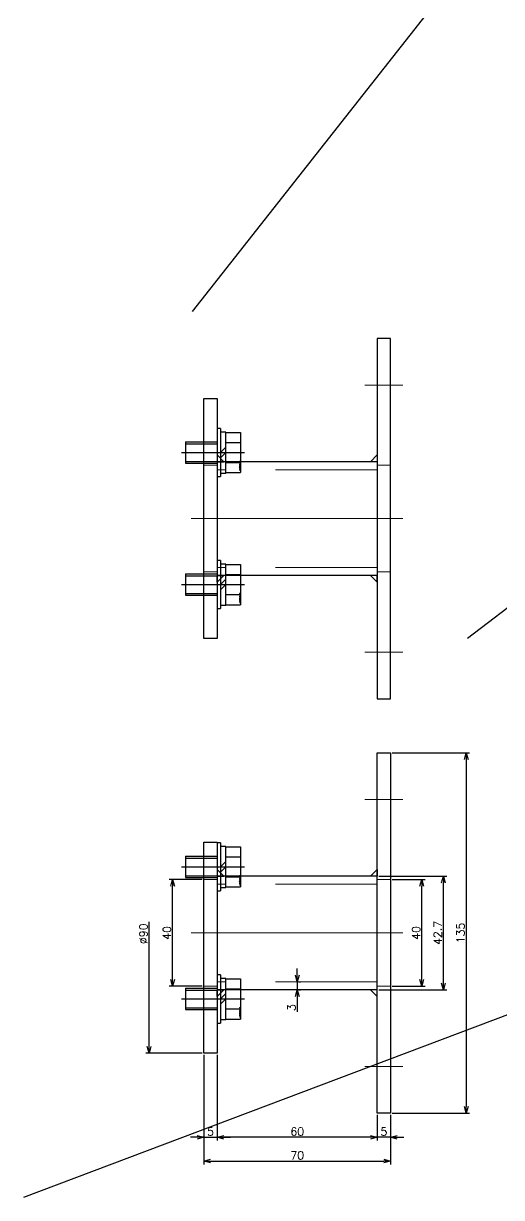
# Model space of a CAD drawing. Header units: millimetres. Extents: x -16130 to 36813, y -8099 to 27484.
# Drawn here: x 21927.3 to 22106.4, y 16719.6 to 17159.7 of the extents above; entities that cross this region are included whole.
import ezdxf

# ---------------------------------------------------------------- set-up
doc = ezdxf.new("R2010")
doc.units = ezdxf.units.MM
doc.header["$LTSCALE"] = 6
doc.header["$PDMODE"] = 99
doc.header["$PDSIZE"] = 1
doc.linetypes.add('CENTER2', pattern=[28.575, 19.05, -3.175, 3.175, -3.175])
doc.linetypes.add('HIDDEN', pattern=[9.525, 6.35, -3.175])
for name, color, linetype, lineweight in [('01_NORMAL', 7, 'Continuous', 25), ('04_HIDDEN', 2, 'HIDDEN', 13), ('05_CENTER', 4, 'CENTER2', 13), ('08_DIM', 3, 'Continuous', 13)]:
    doc.layers.add(name, color=color, linetype=linetype, lineweight=lineweight)
doc.layers.add('10_DRAFT', color=8, linetype='Continuous', lineweight=0, plot=False)
doc.styles.add('KSS_TXT', font='txt.shx', dxfattribs={"bigfont": 'extfont2.shx'})
doc.styles.add('KSS_TXT_L', font='txt.shx', dxfattribs={"height": 3, "bigfont": 'extfont2.shx'})
doc.dimstyles.new('KSS_DIM', dxfattribs={"dimtxt": 3, "dimasz": 2.5, "dimexe": 1.25, "dimexo": 0.625, "dimtad": 1, "dimdsep": 46, "dimtxsty": 'KSS_TXT', "dimblk": 'OPEN30', "dimcen": 0, "dimazin": 2, "dimtfac": 0.75, "dimtmove": 0, "dimatfit": 3, "dimldrblk": 'OPEN30', "dimfxl": 1, "dimtolj": 1, "dimarcsym": 0})

# ---------------------------------------------------------------- blocks, each defined once
blk = doc.blocks.new('_Open30')
at = {"color": 0, "linetype": 'ByBlock', "lineweight": -2}
for p, q in [((-1, 0.27), (0, 0)), ((0, 0), (-1, -0.27)), ((0, 0), (-1, 0))]:
    blk.add_line(p, q, dxfattribs=at)
blk = doc.blocks.new('*D3691')
at = {"layer": '08_DIM', "color": 0, "lineweight": -2, "transparency": 16777216}
for p, q in [((21974.39, 16776.3), (21974.39, 16822.93)), ((21994.26, 16773.8), (21973.14, 16773.8))]:
    blk.add_line(p, q, dxfattribs=at)
at = {"layer": 'Defpoints', "color": 0, "transparency": 16777216}
for p in [(21974.39, 16818.8), (21999.89, 16818.8), (21994.89, 16773.8)]:
    blk.add_point(p, dxfattribs=at)
at = {"layer": '08_DIM', "color": 0, "lineweight": -2, "transparency": 16777216, "xscale": 2.5, "yscale": 2.5, "zscale": 2.5, "rotation": 270}
blk.add_blockref('_Open30', (21974.39, 16773.8), dxfattribs=at)
at = {"layer": '08_DIM', "color": 0, "transparency": 16777216, "insert": (21972.27, 16818.49), "char_height": 3, "attachment_point": 5, "rotation": 90, "style": 'KSS_TXT'}
blk.add_mtext('\\A1;%%C90', dxfattribs=at)
blk = doc.blocks.new('_None')
blk = doc.blocks.new('A$C684B73D7')
at = {"color": 0}
for p, q in [((65, 21.35), (5, 21.35)), ((65, -21.35), (5, -21.35))]:
    blk.add_line(p, q, dxfattribs=at)
blk.add_lwpolyline([(65, 67.5), (70, 67.5), (70, -67.5), (65, -67.5)], close=True, dxfattribs=at)
at = {"color": 3}
for points in [[(5, 21.35), (7.5, 21.35), (7.5, 21.35), (5, 23.85)], [(65, 21.35), (62.5, 21.35), (62.5, 21.35), (65, 23.85)], [(5, -21.35), (7.5, -21.35), (7.5, -21.35), (5, -23.85)], [(65, -21.35), (62.5, -21.35), (62.5, -21.35), (65, -23.85)]]:
    blk.add_lwpolyline(points, close=True, dxfattribs=at)
at = {"layer": '01_NORMAL'}
blk.add_lwpolyline([(0, 34), (5, 34), (5, -45), (0, -45)], close=True, dxfattribs=at)
at = {"layer": '04_HIDDEN'}
for p, q in [((5, 20), (0, 20)), ((65, 18.35), (5, 18.35)), ((65, 20), (70, 20)), ((5, -20), (0, -20)), ((65, -18.35), (5, -18.35)), ((65, -20), (70, -20))]:
    blk.add_line(p, q, dxfattribs=at)
at = {"layer": '05_CENTER'}
for p, q in [((60.34, 50), (74.57, 50)), ((-4.66, 24.75), (9.57, 24.75)), ((74.62, 0), (-4.68, 0)), ((-4.66, -24.75), (9.57, -24.75)), ((60.34, -50), (74.57, -50))]:
    blk.add_line(p, q, dxfattribs=at)
blk = doc.blocks.new('*D3696')
at = {"layer": '08_DIM', "color": 0, "lineweight": -2, "transparency": 16777216}
for p, q in [((22065.51, 16838.8), (22077.82, 16838.8)), ((22076.57, 16801.3), (22076.57, 16836.3)), ((22065.51, 16798.8), (22077.82, 16798.8))]:
    blk.add_line(p, q, dxfattribs=at)
at = {"layer": 'Defpoints', "color": 0, "transparency": 16777216}
for p in [(22064.89, 16838.8), (22076.57, 16838.8), (22064.89, 16798.8)]:
    blk.add_point(p, dxfattribs=at)
at = {"layer": '08_DIM', "color": 0, "lineweight": -2, "transparency": 16777216, "xscale": 2.5, "yscale": 2.5, "zscale": 2.5}
for p, rotation in [((22076.57, 16838.8), 90), ((22076.57, 16798.8), 270)]:
    blk.add_blockref('_Open30', p, dxfattribs=dict(at, rotation=rotation))
at = {"layer": '08_DIM', "color": 0, "transparency": 16777216, "insert": (22074.45, 16818.8), "char_height": 3, "attachment_point": 5, "rotation": 90, "style": 'KSS_TXT'}
blk.add_mtext('\\A1;40', dxfattribs=at)
blk = doc.blocks.new('*D3697')
at = {"layer": '08_DIM', "color": 0, "lineweight": -2, "transparency": 16777216}
for p, q in [((22060.51, 16840.15), (22085.91, 16840.15)), ((22084.66, 16799.95), (22084.66, 16837.65)), ((22060.51, 16797.45), (22085.91, 16797.45))]:
    blk.add_line(p, q, dxfattribs=at)
at = {"layer": 'Defpoints', "color": 0, "transparency": 16777216}
for p in [(22059.89, 16840.15), (22084.66, 16840.15), (22059.89, 16797.45)]:
    blk.add_point(p, dxfattribs=at)
at = {"layer": '08_DIM', "color": 0, "lineweight": -2, "transparency": 16777216, "xscale": 2.5, "yscale": 2.5, "zscale": 2.5}
for p, rotation in [((22084.66, 16840.15), 90), ((22084.66, 16797.45), 270)]:
    blk.add_blockref('_Open30', p, dxfattribs=dict(at, rotation=rotation))
at = {"layer": '08_DIM', "color": 0, "transparency": 16777216, "insert": (22082.53, 16818.8), "char_height": 3, "attachment_point": 5, "rotation": 90, "style": 'KSS_TXT'}
blk.add_mtext('\\A1;42.7', dxfattribs=at)
blk = doc.blocks.new('*D3698')
at = {"layer": '08_DIM', "color": 0, "lineweight": -2, "transparency": 16777216}
for p, q in [((22029.89, 16802.95), (22029.89, 16805.45)), ((22029.89, 16800.45), (22029.89, 16797.45)), ((22030.51, 16800.45), (22031.14, 16800.45)), ((22029.89, 16794.95), (22029.89, 16789.2)), ((22030.51, 16797.45), (22031.14, 16797.45))]:
    blk.add_line(p, q, dxfattribs=at)
at = {"layer": 'Defpoints', "color": 0, "transparency": 16777216}
for p in [(22029.89, 16800.45), (22029.89, 16797.45), (22029.89, 16797.45)]:
    blk.add_point(p, dxfattribs=at)
at = {"layer": '08_DIM', "color": 0, "lineweight": -2, "transparency": 16777216, "xscale": 2.5, "yscale": 2.5, "zscale": 2.5}
for p, rotation in [((22029.89, 16800.45), 270), ((22029.89, 16797.45), 90)]:
    blk.add_blockref('_Open30', p, dxfattribs=dict(at, rotation=rotation))
at = {"layer": '08_DIM', "color": 0, "transparency": 16777216, "insert": (22027.76, 16790.82), "char_height": 3, "attachment_point": 5, "rotation": 90, "style": 'KSS_TXT'}
blk.add_mtext('\\A1;3', dxfattribs=at)
blk = doc.blocks.new('*D3699')
at = {"layer": '08_DIM', "color": 0, "lineweight": -2, "transparency": 16777216}
for p, q in [((22065.51, 16886.3), (22094.5, 16886.3)), ((22093.25, 16883.8), (22093.25, 16753.8)), ((22065.51, 16751.3), (22094.5, 16751.3))]:
    blk.add_line(p, q, dxfattribs=at)
at = {"layer": 'Defpoints', "color": 0, "transparency": 16777216}
for p in [(22064.89, 16886.3), (22064.89, 16751.3), (22093.25, 16751.3)]:
    blk.add_point(p, dxfattribs=at)
at = {"layer": '08_DIM', "color": 0, "lineweight": -2, "transparency": 16777216, "xscale": 2.5, "yscale": 2.5, "zscale": 2.5}
for p, rotation in [((22093.25, 16886.3), 90), ((22093.25, 16751.3), 270)]:
    blk.add_blockref('_Open30', p, dxfattribs=dict(at, rotation=rotation))
at = {"layer": '08_DIM', "color": 0, "transparency": 16777216, "insert": (22091.12, 16818.8), "char_height": 3, "attachment_point": 5, "rotation": 90, "style": 'KSS_TXT'}
blk.add_mtext('\\A1;135', dxfattribs=at)
blk = doc.blocks.new('*D3701')
at = {"layer": '08_DIM', "color": 0, "lineweight": -2, "transparency": 16777216}
for p, q in [((21994.89, 16773.17), (21994.89, 16740.98)), ((21999.89, 16773.17), (21999.89, 16740.98)), ((21992.39, 16742.23), (21989.89, 16742.23)), ((21994.89, 16742.23), (21999.89, 16742.23)), ((22002.39, 16742.23), (22004.89, 16742.23))]:
    blk.add_line(p, q, dxfattribs=at)
at = {"layer": 'Defpoints', "color": 0, "transparency": 16777216}
for p in [(21994.89, 16773.8), (21999.89, 16773.8), (21999.89, 16742.23)]:
    blk.add_point(p, dxfattribs=at)
at = {"layer": '08_DIM', "color": 0, "lineweight": -2, "transparency": 16777216, "xscale": 2.5, "yscale": 2.5, "zscale": 2.5}
blk.add_blockref('_Open30', (21994.89, 16742.23), dxfattribs=at)
at = {"layer": '08_DIM', "color": 0, "lineweight": -2, "transparency": 16777216, "xscale": 2.5, "yscale": 2.5, "zscale": 2.5, "rotation": 180}
blk.add_blockref('_Open30', (21999.89, 16742.23), dxfattribs=at)
at = {"layer": '08_DIM', "color": 0, "transparency": 16777216, "insert": (21997.39, 16744.36), "char_height": 3, "attachment_point": 5, "style": 'KSS_TXT'}
blk.add_mtext('\\A1;5', dxfattribs=at)
blk = doc.blocks.new('*D3702')
at = {"layer": '08_DIM', "color": 0, "lineweight": -2, "transparency": 16777216}
for p, q in [((21994.89, 16773.17), (21994.89, 16732.06)), ((22064.89, 16750.67), (22064.89, 16732.06)), ((21997.39, 16733.31), (22062.39, 16733.31))]:
    blk.add_line(p, q, dxfattribs=at)
at = {"layer": 'Defpoints', "color": 0, "transparency": 16777216}
for p in [(21994.89, 16773.8), (22064.89, 16751.3), (22064.89, 16733.31)]:
    blk.add_point(p, dxfattribs=at)
at = {"layer": '08_DIM', "color": 0, "lineweight": -2, "transparency": 16777216, "xscale": 2.5, "yscale": 2.5, "zscale": 2.5, "rotation": 180}
blk.add_blockref('_Open30', (21994.89, 16733.31), dxfattribs=at)
at = {"layer": '08_DIM', "color": 0, "lineweight": -2, "transparency": 16777216, "xscale": 2.5, "yscale": 2.5, "zscale": 2.5}
blk.add_blockref('_Open30', (22064.89, 16733.31), dxfattribs=at)
at = {"layer": '08_DIM', "color": 0, "transparency": 16777216, "insert": (22029.89, 16735.43), "char_height": 3, "attachment_point": 5, "style": 'KSS_TXT'}
blk.add_mtext('\\A1;70', dxfattribs=at)
blk = doc.blocks.new('*D3703')
at = {"layer": '08_DIM', "color": 0, "lineweight": -2, "transparency": 16777216}
for p, q in [((22059.89, 16750.67), (22059.89, 16740.98)), ((22064.89, 16750.67), (22064.89, 16740.98)), ((22057.39, 16742.23), (22054.89, 16742.23)), ((22064.89, 16742.23), (22059.89, 16742.23)), ((22067.39, 16742.23), (22069.89, 16742.23))]:
    blk.add_line(p, q, dxfattribs=at)
at = {"layer": 'Defpoints', "color": 0, "transparency": 16777216}
for p in [(22059.89, 16751.3), (22064.89, 16751.3), (22059.89, 16742.23)]:
    blk.add_point(p, dxfattribs=at)
at = {"layer": '08_DIM', "color": 0, "lineweight": -2, "transparency": 16777216, "xscale": 2.5, "yscale": 2.5, "zscale": 2.5}
blk.add_blockref('_Open30', (22059.89, 16742.23), dxfattribs=at)
at = {"layer": '08_DIM', "color": 0, "lineweight": -2, "transparency": 16777216, "xscale": 2.5, "yscale": 2.5, "zscale": 2.5, "rotation": 180}
blk.add_blockref('_Open30', (22064.89, 16742.23), dxfattribs=at)
at = {"layer": '08_DIM', "color": 0, "transparency": 16777216, "insert": (22062.39, 16744.36), "char_height": 3, "attachment_point": 5, "style": 'KSS_TXT'}
blk.add_mtext('\\A1;5', dxfattribs=at)
blk = doc.blocks.new('*D3704')
at = {"layer": '08_DIM', "color": 0, "lineweight": -2, "transparency": 16777216}
for p, q in [((21999.89, 16773.17), (21999.89, 16740.98)), ((22059.89, 16750.67), (22059.89, 16740.98)), ((22057.39, 16742.23), (22002.39, 16742.23))]:
    blk.add_line(p, q, dxfattribs=at)
at = {"layer": 'Defpoints', "color": 0, "transparency": 16777216}
for p in [(21999.89, 16773.8), (22059.89, 16751.3), (21999.89, 16742.23)]:
    blk.add_point(p, dxfattribs=at)
at = {"layer": '08_DIM', "color": 0, "lineweight": -2, "transparency": 16777216, "xscale": 2.5, "yscale": 2.5, "zscale": 2.5, "rotation": 180}
blk.add_blockref('_Open30', (21999.89, 16742.23), dxfattribs=at)
at = {"layer": '08_DIM', "color": 0, "lineweight": -2, "transparency": 16777216, "xscale": 2.5, "yscale": 2.5, "zscale": 2.5}
blk.add_blockref('_Open30', (22059.89, 16742.23), dxfattribs=at)
at = {"layer": '08_DIM', "color": 0, "transparency": 16777216, "insert": (22029.89, 16744.36), "char_height": 3, "attachment_point": 5, "style": 'KSS_TXT'}
blk.add_mtext('\\A1;60', dxfattribs=at)
blk = doc.blocks.new('*D3705')
at = {"layer": '08_DIM', "color": 0, "lineweight": -2, "transparency": 16777216}
for p, q in [((21994.26, 16838.8), (21981.96, 16838.8)), ((21983.21, 16801.3), (21983.21, 16836.3)), ((21994.26, 16798.8), (21981.96, 16798.8))]:
    blk.add_line(p, q, dxfattribs=at)
at = {"layer": 'Defpoints', "color": 0, "transparency": 16777216}
for p in [(21983.21, 16838.8), (21994.89, 16838.8), (21994.89, 16798.8)]:
    blk.add_point(p, dxfattribs=at)
at = {"layer": '08_DIM', "color": 0, "lineweight": -2, "transparency": 16777216, "xscale": 2.5, "yscale": 2.5, "zscale": 2.5}
for p, rotation in [((21983.21, 16838.8), 90), ((21983.21, 16798.8), 270)]:
    blk.add_blockref('_Open30', p, dxfattribs=dict(at, rotation=rotation))
at = {"layer": '08_DIM', "color": 0, "transparency": 16777216, "insert": (21981.08, 16818.8), "char_height": 3, "attachment_point": 5, "rotation": 90, "style": 'KSS_TXT'}
blk.add_mtext('\\A1;40', dxfattribs=at)
blk = doc.blocks.new('A$C4F344C99_1')
at = {"color": 0, "linetype": 'CENTER2'}
blk.add_line((0, -13.3), (0, 10.2), dxfattribs=at)
at = {"color": 0}
for p, q in [((-7.51, 8.7), (7.51, 8.7)), ((-7.51, 3.2), (-7.51, 8.7)), ((-3.75, 3.2), (-3.75, 8.7)), ((3.75, 3.2), (3.75, 8.7)), ((7.51, 3.2), (7.51, 8.7)), ((-9, 1.2), (9, 1.2)), ((-9, 1.2), (-9, 0)), ((-9, 0), (9, 0)), ((-7.7, 3.2), (-7.7, 1.2)), ((7.7, 3.2), (-7.7, 3.2)), ((0, 1.2), (-2, 3.2)), ((0, 3.2), (2, 1.2)), ((7.7, 1.2), (7.7, 3.2)), ((9, 0), (9, 1.2))]:
    blk.add_line(p, q, dxfattribs=at)
at = {"color": 0, "linetype": 'HIDDEN'}
for p, q in [((-4, -11.8), (-4, 0)), ((-3.32, -11.8), (-3.32, 0)), ((3.32, -11.8), (3.32, 0)), ((4, -11.8), (4, 0)), ((-4, -11.8), (4, -11.8))]:
    blk.add_line(p, q, dxfattribs=at)
at = {"layer": '10_DRAFT', "style": 'KSS_TXT_L'}
blk.add_text('BT-M8x15L,SW,PW', height=0.3, dxfattribs=at).set_placement((3.13, 8.36))
blk = doc.blocks.new('A$C684CE4BE')
at = {"color": 0}
for p, q in [((65, 21.35), (5, 21.35)), ((65, -21.35), (5, -21.35))]:
    blk.add_line(p, q, dxfattribs=at)
for points in [[(65, 67.5), (65, -67.5), (70, -67.5), (70, 67.5)], [(0, 45), (5, 45), (5, -45), (0, -45)]]:
    blk.add_lwpolyline(points, close=True, dxfattribs=at)
at = {"color": 3}
for points in [[(5, 21.35), (7.5, 21.35), (7.5, 21.35), (5, 23.85)], [(65, 21.35), (62.5, 21.35), (62.5, 21.35), (65, 23.85)], [(5, -21.35), (7.5, -21.35), (7.5, -21.35), (5, -23.85)], [(65, -21.35), (62.5, -21.35), (62.5, -21.35), (65, -23.85)]]:
    blk.add_lwpolyline(points, close=True, dxfattribs=at)
at = {"layer": '04_HIDDEN'}
for p, q in [((5, 20), (0, 20)), ((65, 18.35), (5, 18.35)), ((65, 20), (70, 20)), ((5, -20), (0, -20)), ((65, -18.35), (5, -18.35)), ((65, -20), (70, -20))]:
    blk.add_line(p, q, dxfattribs=at)
at = {"layer": '05_CENTER'}
for p, q in [((60.34, 50), (74.57, 50)), ((-4.66, 24.75), (9.57, 24.75)), ((74.62, 0), (-4.68, 0)), ((-4.66, -24.75), (9.57, -24.75)), ((60.34, -50), (74.57, -50))]:
    blk.add_line(p, q, dxfattribs=at)

msp = doc.modelspace()

# ---------------------------------------------------------------- linework, layer by layer
at = {"color": 2}
for p, q in [((22405.35359, 17579.08405), (21990.52473, 17051.80158)), ((22369.85644, 17142.04855), (22093.72792, 16929.12352)), ((22421.05908, 16906.15067), (21927.31933, 16719.62676))]:
    msp.add_line(p, q, dxfattribs=at)

# ---------------------------------------------------------------- block references
for name, p in [('A$C684CE4BE', (21994.88932, 16974.12352)), ('A$C684B73D7', (21994.88932, 16818.79607))]:
    msp.add_blockref(name, p)
at = {"rotation": 270}
for p in [(21999.88932, 16998.87226), (21999.88932, 16949.37478), (21999.88932, 16843.54481), (21999.88932, 16794.04733)]:
    msp.add_blockref('A$C4F344C99_1', p, dxfattribs=at)

# ---------------------------------------------------------------- dimensions: what is measured, and where the dimension line sits
at = {"layer": '08_DIM'}
for base, p1, p2, angle, picture, middle in [((22093.25006, 16751.29607), (22064.88932, 16886.29607), (22064.88932, 16751.29607), 270, '*D3699', (22091.12298, 16818.79607)), ((21983.20656, 16838.79607), (21994.88932, 16798.79607), (21994.88932, 16838.79607), 270, '*D3705', (21981.08156, 16818.79607)), ((22084.65956, 16840.14607), (22059.88932, 16797.44607), (22059.88932, 16840.14607), 270, '*D3697', (22082.53456, 16818.79607)), ((22076.57208, 16838.79607), (22064.88932, 16798.79607), (22064.88932, 16838.79607), 270, '*D3696', (22074.44708, 16818.79607)), ((22029.88932, 16797.44607), (22029.88932, 16800.44607), (22029.88932, 16797.44607), 270, '*D3698', (22027.76432, 16790.82107)), ((21999.88932, 16742.23059), (22059.88932, 16751.29607), (21999.88932, 16773.79607), 180, '*D3704', (22029.88932, 16744.35559))]:
    dim = msp.add_linear_dim(base=base, p1=p1, p2=p2, angle=angle, dimstyle='KSS_DIM', dxfattribs=at)
    dim.commit()
    dim.dimension.update_dxf_attribs({"geometry": picture, "text_midpoint": middle})
dim = msp.add_linear_dim(base=(21974.39203, 16818.79607), p1=(21994.88932, 16773.79607), p2=(21999.88932, 16818.79607), angle=90, dimstyle='KSS_DIM', override={"dimscale": 1, "dimlfac": 2, "dimpost": '%%C<>', "dimblk2": 'None', "dimse2": 1, "dimsd2": 1}, dxfattribs=at)
dim.commit()
dim.dimension.update_dxf_attribs({"geometry": '*D3691', "text_midpoint": (21974.39203, 16818.48918), "dimtype": 160})
for base, p1, p2, picture, middle in [((21999.88932, 16742.23059), (21994.88932, 16773.79607), (21999.88932, 16773.79607), '*D3701', (21997.38932, 16744.35768)), ((22064.88932, 16733.30648), (21994.88932, 16773.79607), (22064.88932, 16751.29607), '*D3702', (22029.88932, 16735.43148)), ((22059.88932, 16742.23059), (22064.88932, 16751.29607), (22059.88932, 16751.29607), '*D3703', (22062.38932, 16744.35768))]:
    dim = msp.add_linear_dim(base=base, p1=p1, p2=p2, dimstyle='KSS_DIM', dxfattribs=at)
    dim.commit()
    dim.dimension.update_dxf_attribs({"geometry": picture, "text_midpoint": middle})

doc.saveas('drawing.dxf')
